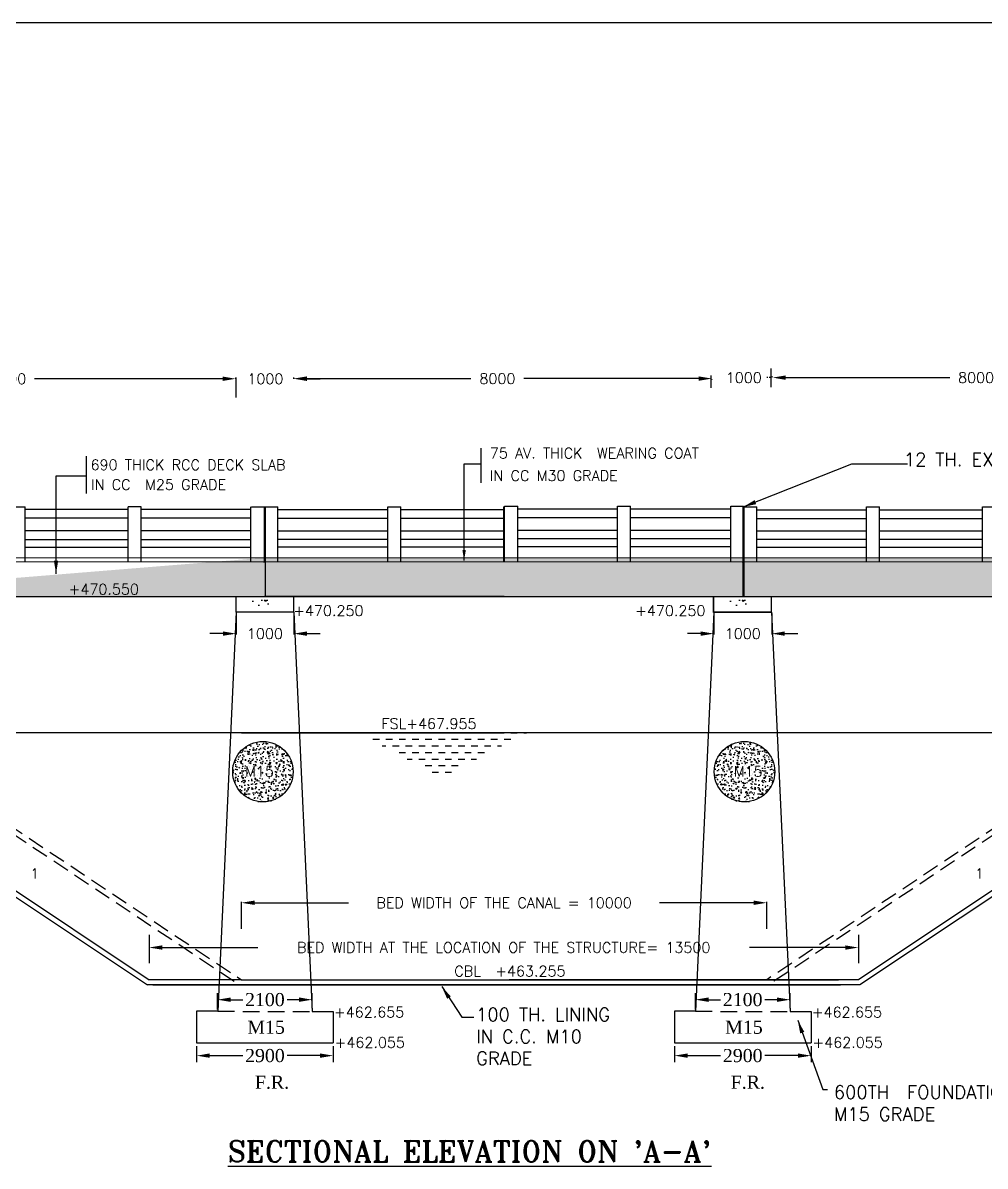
# Model space of a CAD drawing. Header units: millimetres. Extents: x 173 to 1182, y 876 to 1915.
# Drawn here: x 365.9 to 549.1, y 1253.7 to 1471.3 of the extents above; entities that cross this region are included whole.
import ezdxf
from ezdxf.enums import TextEntityAlignment as Align

# ---------------------------------------------------------------- set-up
doc = ezdxf.new("R2010")
doc.units = ezdxf.units.MM
doc.linetypes.add('HIDDEN', pattern=[9.525, 6.35, -3.175])
doc.styles.add('ROMANS', font='romans')
doc.styles.add('ROMANT', font='romant')
doc.styles.get("Standard").update_dxf_attribs({"font": 'times.ttf'})
doc.styles.add('TIMES NEW ROMAN', font='times.ttf')
doc.dimstyles.new('ISO-25', dxfattribs={"dimtxt": 2.5, "dimasz": 2.5, "dimexe": 1.25, "dimexo": 0.625, "dimtad": 0, "dimtih": 1, "dimtoh": 1, "dimlfac": 100, "dimtxsty": 'TIMES NEW ROMAN', "dimcen": 2.5, "dimadec": 0, "dimazin": 0, "dimtfac": 1, "dimtmove": 0, "dimatfit": 3, "dimfxl": 1, "dimarcsym": 0})
doc.dimstyles.get("Standard").update_dxf_attribs({"dimtxt": 2, "dimasz": 2.5, "dimexe": 0.18, "dimexo": 0.18, "dimgap": 1.5, "dimtad": 0, "dimtih": 1, "dimtoh": 1, "dimdec": 0, "dimlfac": 100, "dimzin": 0, "dimdsep": 46, "dimtxsty": 'ROMANS', "dimcen": 0.09, "dimadec": 0, "dimazin": 0, "dimtfac": 1, "dimtdec": 0, "dimtofl": 0, "dimtmove": 1, "dimatfit": 1, "dimfxl": 1, "dimtolj": 1, "dimtzin": 0, "dimarcsym": 0})
doc.dimstyles.new('STANDARD$0', dxfattribs={"dimscale": 88.888889, "dimtxt": 0.02, "dimasz": 0.02, "dimexe": 0.1, "dimexo": 0.1, "dimgap": 0.09, "dimtad": 2, "dimtih": 1, "dimtoh": 1, "dimdec": 0, "dimzin": 1, "dimdsep": 46, "dimtxsty": 'Standard', "dimcen": 0.09, "dimadec": 0, "dimazin": 0, "dimtfac": 1, "dimtdec": 4, "dimtofl": 0, "dimtmove": 0, "dimatfit": 3, "dimfxl": 1, "dimtolj": 1, "dimtzin": 1, "dimarcsym": 0})

# ---------------------------------------------------------------- blocks, each defined once
blk = doc.blocks.new('*D70')
at = {"color": 0, "lineweight": -2, "transparency": 16777216}
for p, q in [((406.48, 1358.95), (406.48, 1354.88)), ((417.48, 1358.92), (417.48, 1354.88)), ((403.98, 1355.06), (401.48, 1355.06)), ((419.98, 1355.06), (422.48, 1355.06))]:
    blk.add_line(p, q, dxfattribs=at)
at = {"color": 0, "transparency": 16777216}
for points in [[(403.98, 1355.48), (403.98, 1354.65), (406.48, 1355.06)], [(419.98, 1355.48), (419.98, 1354.65), (417.48, 1355.06)]]:
    blk.add_solid(points, dxfattribs=at)
at = {"layer": 'Defpoints', "color": 0, "transparency": 16777216}
for p in [(406.48, 1359.13), (417.48, 1359.1), (417.48, 1355.06)]:
    blk.add_point(p, dxfattribs=at)
at = {"color": 0, "transparency": 16777216, "insert": (411.98, 1355.06), "char_height": 2, "attachment_point": 5, "style": 'ROMANS'}
blk.add_mtext('\\A1;1000', dxfattribs=at)
blk = doc.blocks.new('*D71')
at = {"color": 0, "lineweight": -2, "transparency": 16777216}
for p, q in [((403.92, 1403.56), (401.42, 1403.56)), ((406.42, 1403.53), (406.42, 1403.74)), ((417.48, 1403.53), (417.48, 1403.74)), ((419.98, 1403.56), (422.48, 1403.56))]:
    blk.add_line(p, q, dxfattribs=at)
at = {"color": 0, "transparency": 16777216}
for points in [[(403.92, 1403.98), (403.92, 1403.14), (406.42, 1403.56)], [(419.98, 1403.98), (419.98, 1403.14), (417.48, 1403.56)]]:
    blk.add_solid(points, dxfattribs=at)
at = {"layer": 'Defpoints', "color": 0, "transparency": 16777216}
for p in [(406.42, 1403.35), (417.48, 1403.56), (417.48, 1403.35)]:
    blk.add_point(p, dxfattribs=at)
at = {"color": 0, "transparency": 16777216, "insert": (412.06, 1403.56), "char_height": 2, "attachment_point": 5, "style": 'ROMANS'}
blk.add_mtext('\\A1;1000', dxfattribs=at)
blk = doc.blocks.new('*D72')
at = {"color": 0, "lineweight": -2, "transparency": 16777216}
for p, q in [((392.43, 1295.33), (410.64, 1295.33)), ((522.43, 1295.33), (504.21, 1295.33))]:
    blk.add_line(p, q, dxfattribs=at)
at = {"color": 0, "transparency": 16777216}
for points in [[(392.43, 1295.75), (392.43, 1294.92), (389.93, 1295.33)], [(522.43, 1295.75), (522.43, 1294.92), (524.93, 1295.33)]]:
    blk.add_solid(points, dxfattribs=at)
at = {"layer": 'Defpoints', "color": 0, "transparency": 16777216}
for p in [(389.93, 1295.33), (524.93, 1295.33), (524.93, 1295.33)]:
    blk.add_point(p, dxfattribs=at)
at = {"color": 0, "transparency": 16777216, "insert": (457.43, 1295.33), "char_height": 2, "attachment_point": 5, "style": 'ROMANS'}
blk.add_mtext('\\A1;BED WIDTH AT THE LOCATION OF THE STRUCTURE= 13500', dxfattribs=at)
blk = doc.blocks.new('*D79')
at = {"color": 0, "lineweight": -2, "transparency": 16777216}
for p, q in [((326.71, 1403.71), (326.71, 1403.74)), ((329.21, 1403.56), (358.1, 1403.56)), ((403.92, 1403.56), (368.15, 1403.56)), ((406.42, 1403.71), (406.42, 1403.74))]:
    blk.add_line(p, q, dxfattribs=at)
at = {"color": 0, "transparency": 16777216}
for points in [[(329.21, 1403.98), (329.21, 1403.15), (326.71, 1403.56)], [(403.92, 1403.98), (403.92, 1403.15), (406.42, 1403.56)]]:
    blk.add_solid(points, dxfattribs=at)
at = {"layer": 'Defpoints', "color": 0, "transparency": 16777216}
for p in [(326.71, 1403.56), (326.71, 1403.53), (406.42, 1403.53)]:
    blk.add_point(p, dxfattribs=at)
at = {"color": 0, "transparency": 16777216, "insert": (363.12, 1403.56), "char_height": 2, "attachment_point": 5, "style": 'ROMANS'}
blk.add_mtext('\\A1;8000', dxfattribs=at)
blk = doc.blocks.new('*D93')
at = {"color": 0, "lineweight": -2, "transparency": 16777216}
for p, q in [((508.59, 1403.89), (508.59, 1403.96)), ((511.09, 1403.78), (542.31, 1403.78)), ((586.24, 1403.78), (552.36, 1403.78)), ((588.74, 1403.64), (588.74, 1403.6))]:
    blk.add_line(p, q, dxfattribs=at)
at = {"color": 0, "transparency": 16777216}
for points in [[(511.09, 1404.19), (511.09, 1403.36), (508.59, 1403.78)], [(586.24, 1404.19), (586.24, 1403.36), (588.74, 1403.78)]]:
    blk.add_solid(points, dxfattribs=at)
at = {"layer": 'Defpoints', "color": 0, "transparency": 16777216}
for p in [(508.59, 1403.78), (508.59, 1403.71), (588.74, 1403.82)]:
    blk.add_point(p, dxfattribs=at)
at = {"color": 0, "transparency": 16777216, "insert": (547.34, 1403.78), "char_height": 2, "attachment_point": 5, "style": 'ROMANS'}
blk.add_mtext('\\A1;8000', dxfattribs=at)
blk = doc.blocks.new('*D94')
at = {"color": 0, "lineweight": -2, "transparency": 16777216}
for p, q in [((417.47, 1403.71), (417.47, 1403.77)), ((419.97, 1403.59), (451.2, 1403.59)), ((494.55, 1403.59), (461.24, 1403.59)), ((497.05, 1403.46), (497.05, 1403.41))]:
    blk.add_line(p, q, dxfattribs=at)
at = {"color": 0, "transparency": 16777216}
for points in [[(419.97, 1404.01), (419.97, 1403.18), (417.47, 1403.59)], [(494.55, 1404.01), (494.55, 1403.18), (497.05, 1403.59)]]:
    blk.add_solid(points, dxfattribs=at)
at = {"layer": 'Defpoints', "color": 0, "transparency": 16777216}
for p in [(417.47, 1403.59), (417.47, 1403.53), (497.05, 1403.64)]:
    blk.add_point(p, dxfattribs=at)
at = {"color": 0, "transparency": 16777216, "insert": (456.22, 1403.59), "char_height": 2, "attachment_point": 5, "style": 'ROMANS'}
blk.add_mtext('\\A1;8000', dxfattribs=at)
blk = doc.blocks.new('*D97')
at = {"color": 0, "lineweight": -2, "transparency": 16777216}
for p, q in [((407.5, 1298.91), (407.5, 1304.03)), ((410, 1303.85), (427.91, 1303.85)), ((505, 1303.85), (487.1, 1303.85)), ((507.5, 1298.91), (507.5, 1304.03))]:
    blk.add_line(p, q, dxfattribs=at)
at = {"color": 0, "transparency": 16777216}
for points in [[(410, 1304.27), (410, 1303.44), (407.5, 1303.85)], [(505, 1304.27), (505, 1303.44), (507.5, 1303.85)]]:
    blk.add_solid(points, dxfattribs=at)
at = {"layer": 'Defpoints', "color": 0, "transparency": 16777216}
for p in [(507.5, 1303.85), (407.5, 1298.73), (507.5, 1298.73)]:
    blk.add_point(p, dxfattribs=at)
at = {"color": 0, "transparency": 16777216, "insert": (457.5, 1303.85), "char_height": 2, "attachment_point": 5, "style": 'ROMANS'}
blk.add_mtext('\\A1;BED WIDTH OF THE CANAL = 10000', dxfattribs=at)
blk = doc.blocks.new('*D103')
at = {"color": 0, "lineweight": -2, "transparency": 16777216}
for p, q in [((402.97, 1283.54), (402.97, 1286.66)), ((420.98, 1283.8), (420.98, 1286.66)), ((405.47, 1285.41), (407.76, 1285.41)), ((418.48, 1285.41), (416.19, 1285.41))]:
    blk.add_line(p, q, dxfattribs=at)
at = {"color": 0, "transparency": 16777216}
for points in [[(405.47, 1285.83), (405.47, 1284.99), (402.97, 1285.41)], [(418.48, 1285.83), (418.48, 1284.99), (420.98, 1285.41)]]:
    blk.add_solid(points, dxfattribs=at)
at = {"layer": 'Defpoints', "color": 0, "transparency": 16777216}
for p in [(420.98, 1285.41), (402.97, 1282.92), (420.98, 1283.17)]:
    blk.add_point(p, dxfattribs=at)
at = {"color": 0, "transparency": 16777216, "insert": (411.97, 1285.41), "char_height": 2.5, "attachment_point": 5, "style": 'TIMES NEW ROMAN'}
blk.add_mtext('2100', dxfattribs=at)
blk = doc.blocks.new('*D104')
at = {"color": 0, "lineweight": -2, "transparency": 16777216}
for p, q in [((398.98, 1276.58), (398.98, 1273.51)), ((424.98, 1276.58), (424.98, 1273.51)), ((401.48, 1274.76), (407.77, 1274.76)), ((422.48, 1274.76), (416.19, 1274.76))]:
    blk.add_line(p, q, dxfattribs=at)
at = {"color": 0, "transparency": 16777216}
for points in [[(401.48, 1275.18), (401.48, 1274.35), (398.98, 1274.76)], [(422.48, 1275.18), (422.48, 1274.35), (424.98, 1274.76)]]:
    blk.add_solid(points, dxfattribs=at)
at = {"layer": 'Defpoints', "color": 0, "transparency": 16777216}
for p in [(398.98, 1277.2), (424.98, 1277.2), (424.98, 1274.76)]:
    blk.add_point(p, dxfattribs=at)
at = {"color": 0, "transparency": 16777216, "insert": (411.98, 1274.76), "char_height": 2.5, "attachment_point": 5, "style": 'TIMES NEW ROMAN'}
blk.add_mtext('2900', dxfattribs=at)
blk = doc.blocks.new('*D107')
at = {"color": 0, "lineweight": -2, "transparency": 16777216}
for p, q in [((497.43, 1358.95), (497.43, 1354.88)), ((508.43, 1358.92), (508.43, 1354.88)), ((494.93, 1355.06), (492.43, 1355.06)), ((510.93, 1355.06), (513.43, 1355.06))]:
    blk.add_line(p, q, dxfattribs=at)
at = {"color": 0, "transparency": 16777216}
for points in [[(494.93, 1355.48), (494.93, 1354.65), (497.43, 1355.06)], [(510.93, 1355.48), (510.93, 1354.65), (508.43, 1355.06)]]:
    blk.add_solid(points, dxfattribs=at)
at = {"layer": 'Defpoints', "color": 0, "transparency": 16777216}
for p in [(497.43, 1359.13), (508.43, 1359.1), (508.43, 1355.06)]:
    blk.add_point(p, dxfattribs=at)
at = {"color": 0, "transparency": 16777216, "insert": (502.93, 1355.06), "char_height": 2, "attachment_point": 5, "style": 'ROMANS'}
blk.add_mtext('\\A1;1000', dxfattribs=at)
blk = doc.blocks.new('*D105')
at = {"color": 0, "lineweight": -2, "transparency": 16777216}
for p, q in [((493.91, 1283.54), (493.91, 1286.66)), ((511.92, 1283.8), (511.92, 1286.66)), ((496.41, 1285.41), (498.7, 1285.41)), ((509.42, 1285.41), (507.13, 1285.41))]:
    blk.add_line(p, q, dxfattribs=at)
at = {"color": 0, "transparency": 16777216}
for points in [[(496.41, 1285.83), (496.41, 1284.99), (493.91, 1285.41)], [(509.42, 1285.83), (509.42, 1284.99), (511.92, 1285.41)]]:
    blk.add_solid(points, dxfattribs=at)
at = {"layer": 'Defpoints', "color": 0, "transparency": 16777216}
for p in [(511.92, 1285.41), (493.91, 1282.92), (511.92, 1283.17)]:
    blk.add_point(p, dxfattribs=at)
at = {"color": 0, "transparency": 16777216, "insert": (502.91, 1285.41), "char_height": 2.5, "attachment_point": 5, "style": 'TIMES NEW ROMAN'}
blk.add_mtext('2100', dxfattribs=at)
blk = doc.blocks.new('*D106')
at = {"color": 0, "lineweight": -2, "transparency": 16777216}
for p, q in [((489.93, 1276.58), (489.93, 1273.51)), ((515.92, 1276.58), (515.92, 1273.51)), ((492.43, 1274.76), (498.71, 1274.76)), ((513.42, 1274.76), (507.13, 1274.76))]:
    blk.add_line(p, q, dxfattribs=at)
at = {"color": 0, "transparency": 16777216}
for points in [[(492.43, 1275.18), (492.43, 1274.35), (489.93, 1274.76)], [(513.42, 1275.18), (513.42, 1274.35), (515.92, 1274.76)]]:
    blk.add_solid(points, dxfattribs=at)
at = {"layer": 'Defpoints', "color": 0, "transparency": 16777216}
for p in [(489.93, 1277.2), (515.92, 1277.2), (515.92, 1274.76)]:
    blk.add_point(p, dxfattribs=at)
at = {"color": 0, "transparency": 16777216, "insert": (502.92, 1274.76), "char_height": 2.5, "attachment_point": 5, "style": 'TIMES NEW ROMAN'}
blk.add_mtext('2900', dxfattribs=at)

msp = doc.modelspace()

# ---------------------------------------------------------------- hatches: boundary and pattern name
h = msp.add_hatch()
h.set_pattern_fill('AR-CONC', color=256, scale=0.75, style=0)
h.set_pattern_definition([(50, (141.2165, 607.797), (5.379451, -0.47064), [0.5625, -6.1875]), (355, (141.2165, 607.797), (-1.040635, 5.64144), [0.45, -4.95]), (100.4514, (141.665, 607.758), (4.33882, 5.170797), [0.47805, -5.258566]), (46.1842, (141.2165, 609.297), (8.00431, -1.241393), [0.84375, -9.28125]), (96.6356, (141.8835, 609.194), (7.00997, 7.305884), [0.71708, -7.88785]), (351.1842, (141.2165, 609.297), (7.009965, 7.30589), [0.675, -7.425]), (21, (141.9665, 608.922), (4.476803, -3.019642), [0.5625, -6.1875]), (326, (141.9665, 608.922), (1.824865, 5.438625), [0.45, -4.95]), (71.4514, (142.3396, 608.6705), (6.30167, 2.41898), [0.47805, -5.258566]), (37.5, (141.2165, 607.797), (0.091199, 2.496704), [0, -4.89, 0, -5.025, 0, -4.96875]), (7.5, (141.2165, 607.797), (1.9730215, 2.958088), [0, -2.865, 0, -4.7775, 0, -1.89375]), (327.5, (139.544, 607.797), (4.0036683, -0.1691615), [0, -1.875, 0, -5.85, 0, -7.7625]), (317.5, (138.794, 607.797), (4.373896, 0.750787), [0, -2.4375, 0, -3.885, 0, -5.5125])])
edge = h.paths.add_edge_path()
edge.add_line((457.42528, 1362.12811), (588.50094, 1362.12811))
edge.add_line((588.74319, 1362.12811), (594.04319, 1362.12811))
edge.add_line((594.04319, 1369.62896), (594.04319, 1362.12811))
edge.add_line((594.04319, 1369.46228), (503.08533, 1369.46228))
edge.add_line((503.08558, 1369.48913), (457.42528, 1369.48913))
edge.add_line((326.85071, 1362.12811), (457.50295, 1362.12811))
edge.add_line((457.50295, 1369.50169), (411.96687, 1369.50169))
edge.add_line((321.28433, 1369.50172), (411.81317, 1369.50172))
edge.add_line((320.99943, 1362.12811), (326.58433, 1362.12811))
edge.add_line((326.85071, 1362.12811), (326.58433, 1362.12811))
edge.add_line((321.28433, 1369.7347), (321.28433, 1362.12811))
h = msp.add_hatch()
h.set_pattern_fill('AR-CONC', color=256, scale=0.5, style=0)
h.set_pattern_definition([(130, (610.146, 946.8183), (-3.5863, -0.31376), [0.375, -4.125]), (185, (610.146, 946.8183), (0.693757, 3.76096), [0.3, -3.3]), (79.5486, (609.8472, 946.792), (-2.892547, 3.447198), [0.3187, -3.50571]), (133.8158, (610.146, 947.8183), (-5.336205, -0.827595), [0.5625, -6.1875]), (83.3644, (609.7014, 947.7493), (-4.673314, 4.87059), [0.47805, -5.258565]), (188.8158, (610.146, 947.8183), (-4.67331, 4.87059), [0.45, -4.95]), (159, (609.646, 947.5683), (-2.984535, -2.013094), [0.375, -4.125]), (214, (609.646, 947.5683), (-1.216577, 3.62575), [0.3, -3.3]), (108.5486, (609.3973, 947.4005), (-4.201113, 1.612652), [0.3187, -3.50571]), (142.5, (610.146, 946.8183), (-0.0607993, 1.6644693), [0, -3.26, 0, -3.35, 0, -3.3125]), (172.5, (610.146, 946.8183), (-1.315348, 1.9720586), [0, -1.91, 0, -3.185, 0, -1.2625]), (212.5, (611.261, 946.8183), (-2.669112, -0.1127744), [0, -1.25, 0, -3.9, 0, -5.175]), (222.5, (611.761, 946.8183), (-2.915931, 0.500525), [0, -1.625, 0, -2.59, 0, -3.675])])
edge = h.paths.add_edge_path()
edge.add_ellipse((411.341, 1361.04652), major_axis=(2.4728, 0), ratio=0.340411938, start_angle=0, end_angle=360, ccw=False)
h = msp.add_hatch()
h.set_pattern_fill('AR-CONC', color=256, scale=0.5, style=0)
h.set_pattern_definition([(130, (701.0868, 946.8183), (-3.5863, -0.31376), [0.375, -4.125]), (185, (701.0868, 946.8183), (0.693757, 3.76096), [0.3, -3.3]), (79.5486, (700.788, 946.792), (-2.892547, 3.447198), [0.3187, -3.50571]), (133.8158, (701.0868, 947.8183), (-5.336205, -0.827595), [0.5625, -6.1875]), (83.3644, (700.642, 947.7493), (-4.673314, 4.87059), [0.47805, -5.258565]), (188.8158, (701.087, 947.8183), (-4.67331, 4.87059), [0.45, -4.95]), (159, (700.5868, 947.5683), (-2.984535, -2.013094), [0.375, -4.125]), (214, (700.5868, 947.5683), (-1.216577, 3.62575), [0.3, -3.3]), (108.5486, (700.338, 947.4005), (-4.201113, 1.612652), [0.3187, -3.50571]), (142.5, (701.0868, 946.8183), (-0.0607993, 1.6644693), [0, -3.26, 0, -3.35, 0, -3.3125]), (172.5, (701.0868, 946.8183), (-1.315348, 1.9720586), [0, -1.91, 0, -3.185, 0, -1.2625]), (212.5, (702.2018, 946.8183), (-2.669112, -0.1127744), [0, -1.25, 0, -3.9, 0, -5.175]), (222.5, (702.7018, 946.8183), (-2.915931, 0.500525), [0, -1.625, 0, -2.59, 0, -3.675])])
edge = h.paths.add_edge_path()
edge.add_ellipse((502.28173, 1361.04652), major_axis=(2.4728, 0), ratio=0.340411938, start_angle=0, end_angle=360, ccw=False)
h = msp.add_hatch()
h.set_pattern_fill('DASH', color=256, scale=10, style=0)
h.set_pattern_definition([(360, (-862.497, 1079.9549), (1.25, 1.25), [1.25, -1.25])])
h.paths.add_polyline_path([(462.38566, 1336.5232), (428.91749, 1336.5232), (445.65158, 1327.7512)])
h = msp.add_hatch()
h.set_pattern_fill('AR-CONC', color=256, scale=0.01, style=0)
h.set_pattern_definition([(50, (-304.7161, -580.6387), (1.8218467, -0.1593909), [0.1905, -2.0955]), (355, (-304.716, -580.6387), (-0.3524283, 1.9105664), [0.1524, -1.6764]), (100.451, (-304.5643, -580.652), (1.469425, 1.7511669), [0.1619, -1.7809]), (46.1842, (-304.716, -580.1307), (2.7107904, -0.4204233), [0.28575, -3.14325]), (96.6356, (-304.4902, -580.1657), (2.3740423, 2.4742556), [0.24285, -2.67135]), (351.184, (-304.716, -580.1307), (2.374046, 2.474251), [0.2286, -2.5146]), (21, (-304.4621, -580.2577), (1.5161488, -1.0226552), [0.1905, -2.0955]), (326, (-304.462, -580.2577), (0.6180203, 1.8418797), [0.1524, -1.6764]), (71.4514, (-304.3357, -580.343), (2.1341649, 0.8192286), [0.1619, -1.7809]), (37.5, (-304.7161, -580.6387), (0.03088603, 0.84555039), [0, -1.65608, 0, -1.7018, 0, -1.68275]), (7.5, (-304.7161, -580.6387), (0.66819663, 1.00180575), [0, -0.97028, 0, -1.61798, 0, -0.64135]), (327.5, (-305.2825, -580.6387), (1.35590595, -0.05728744), [0, -0.635, 0, -1.9812, 0, -2.6289]), (317.5, (-305.5365, -580.6387), (1.4812918, 0.2542649), [0, -0.8255, 0, -1.31572, 0, -1.8669])])
h.paths.add_polyline_path([(417.34755, 1328.79408, 1), (405.84373, 1328.79408, 1)])
h.paths.add_polyline_path([(408.09882, 1327.37342), (414.52739, 1327.37342), (414.52739, 1330.37342), (408.09882, 1330.37342)], flags=24)
h = msp.add_hatch()
h.set_pattern_fill('AR-CONC', color=256, scale=0.01, style=0)
h.set_pattern_definition([(130, (1219.5666, -580.6387), (-1.8218467, -0.1593909), [0.1905, -2.0955]), (185, (1219.5666, -580.6387), (0.3524283, 1.9105664), [0.1524, -1.6764]), (79.549, (1219.4148, -580.652), (-1.469425, 1.7511669), [0.1619, -1.7809]), (133.8158, (1219.5666, -580.1307), (-2.7107904, -0.4204233), [0.28575, -3.14325]), (83.3644, (1219.3407, -580.1657), (-2.3740423, 2.4742556), [0.24285, -2.67135]), (188.816, (1219.5666, -580.1307), (-2.374046, 2.474251), [0.2286, -2.5146]), (159, (1219.3126, -580.2577), (-1.5161488, -1.0226552), [0.1905, -2.0955]), (214, (1219.3126, -580.2577), (-0.6180203, 1.8418797), [0.1524, -1.6764]), (108.5486, (1219.1863, -580.343), (-2.1341649, 0.8192286), [0.1619, -1.7809]), (142.5, (1219.56664, -580.6387), (-0.03088603, 0.84555039), [0, -1.65608, 0, -1.7018, 0, -1.68275]), (172.5, (1219.5666, -580.6387), (-0.66819663, 1.00180575), [0, -0.97028, 0, -1.61798, 0, -0.64135]), (212.5, (1220.13306, -580.6387), (-1.35590595, -0.05728744), [0, -0.635, 0, -1.9812, 0, -2.6289]), (222.5, (1220.387, -580.6387), (-1.4812918, 0.2542649), [0, -0.8255, 0, -1.31572, 0, -1.8669])])
h.paths.add_polyline_path([(509.00683, 1328.79408, 1), (497.50301, 1328.79408, 1)])
h.paths.add_polyline_path([(501.08508, 1327.37342), (507.51365, 1327.37342), (507.51365, 1330.37342), (501.08508, 1330.37342)], flags=24)

# ---------------------------------------------------------------- linework, layer by layer
for p, q in [((1068.25993, 1471.28119), (173.25993, 1471.28119)), ((508.28406, 1405.49343), (508.28406, 1401.96506)), ((406.49886, 1400.02379), (406.49886, 1403.80505)), ((496.94025, 1401.84248), (496.94025, 1404.208)), ((507.63479, 1403.74068), (507.63479, 1403.95146)), ((508.08562, 1403.74068), (508.08562, 1403.95146)), ((453.07341, 1390.3399), (453.07341, 1383.76065)), ((377.9322, 1388.85964), (377.9322, 1381.73212)), ((457.60666, 1379.32028), (460.10666, 1379.32028)), ((457.60666, 1368.87028), (457.60666, 1379.32028)), ((460.10666, 1368.87028), (460.10666, 1379.32028)), ((479.05774, 1379.32027), (481.55774, 1379.32027)), ((479.05774, 1368.87027), (479.05774, 1379.32027)), ((481.55774, 1368.87027), (481.55774, 1379.32027)), ((500.68558, 1379.32027), (503.08558, 1379.32027)), ((500.68558, 1368.87027), (500.68558, 1379.32027)), ((363.8575, 1379.20172), (366.3575, 1379.20172)), ((366.3575, 1368.75172), (366.3575, 1379.20172)), ((385.921, 1378.69092), (366.3575, 1378.69092)), ((388.421, 1379.20172), (385.921, 1379.20172)), ((385.921, 1368.75172), (385.921, 1379.20172)), ((388.421, 1368.75172), (388.421, 1379.20172)), ((409.31317, 1378.69092), (388.421, 1378.69092)), ((409.31317, 1368.75172), (409.31317, 1379.20172)), ((409.39886, 1379.2022), (411.89886, 1379.2022)), ((411.88118, 1368.75217), (411.88118, 1379.20217)), ((411.96687, 1379.20169), (414.46687, 1379.20169)), ((412.08118, 1362.12843), (412.08118, 1379.19137)), ((412.08118, 1368.74137), (412.08118, 1379.19137)), ((414.46687, 1368.75169), (414.46687, 1379.20169)), ((414.46687, 1378.69089), (435.35904, 1378.69089)), ((435.35904, 1379.20169), (437.85904, 1379.20169)), ((435.35904, 1368.75169), (435.35904, 1379.20169)), ((437.85904, 1368.75169), (437.85904, 1379.20169)), ((437.85904, 1378.69089), (457.44579, 1378.69089)), ((457.44579, 1368.75169), (457.44579, 1379.20169)), ((460.10666, 1378.80948), (479.05774, 1378.80948)), ((460.10666, 1377.15948), (479.05774, 1377.15948)), ((481.55774, 1378.80948), (500.68558, 1378.80948)), ((481.55774, 1377.15948), (500.68558, 1377.15948)), ((502.99965, 1368.71276), (502.99965, 1379.16276)), ((502.99965, 1362.08867), (502.99965, 1379.15196)), ((503.08533, 1362.08867), (503.08533, 1379.16228)), ((503.08533, 1379.16228), (505.58533, 1379.16228)), ((503.08558, 1379.10047), (503.08558, 1362.01637)), ((503.19965, 1362.08902), (503.19965, 1379.15196)), ((503.19965, 1368.70196), (503.19965, 1379.15196)), ((505.58533, 1368.71228), (505.58533, 1379.16228)), ((505.58533, 1378.65148), (526.47751, 1378.65148)), ((526.47751, 1379.16228), (528.97751, 1379.16228)), ((526.47751, 1368.71228), (526.47751, 1379.16228)), ((528.97751, 1368.71228), (528.97751, 1379.16228)), ((528.97751, 1378.65148), (548.56426, 1378.65148)), ((548.56426, 1379.16228), (551.06426, 1379.16228)), ((548.56426, 1368.71228), (548.56426, 1379.16228)), ((385.921, 1377.04092), (366.3575, 1377.04092)), ((409.31317, 1377.04092), (388.421, 1377.04092)), ((414.46687, 1377.04089), (435.35904, 1377.04089)), ((437.85904, 1377.04089), (457.44579, 1377.04089)), ((505.58533, 1377.00148), (526.47751, 1377.00148)), ((528.97751, 1377.00148), (548.56426, 1377.00148)), ((385.921, 1374.64092), (366.3575, 1374.64092)), ((366.3575, 1372.99092), (385.921, 1372.99092)), ((409.31317, 1374.64092), (388.421, 1374.64092)), ((388.421, 1372.99092), (409.31317, 1372.99092)), ((414.46687, 1374.64089), (435.35904, 1374.64089)), ((435.35904, 1372.99089), (414.46687, 1372.99089)), ((437.85904, 1374.64089), (457.44579, 1374.64089)), ((457.44579, 1372.99089), (437.85904, 1372.99089)), ((460.10666, 1374.75948), (479.05774, 1374.75948)), ((479.05774, 1373.10948), (460.10666, 1373.10948)), ((481.55774, 1374.75948), (500.68558, 1374.75948)), ((500.68558, 1373.10948), (481.55774, 1373.10948)), ((505.58533, 1374.60148), (526.47751, 1374.60148)), ((526.47751, 1372.95148), (505.58533, 1372.95148)), ((528.97751, 1374.60148), (548.56426, 1374.60148)), ((548.56426, 1372.95148), (528.97751, 1372.95148)), ((366.3575, 1371.49092), (385.921, 1371.49092)), ((388.421, 1371.49092), (409.31317, 1371.49092)), ((435.35904, 1371.49089), (414.46687, 1371.49089)), ((457.44579, 1371.49089), (437.85904, 1371.49089)), ((479.05774, 1371.60948), (460.10666, 1371.60948)), ((500.68558, 1371.60948), (481.55774, 1371.60948)), ((526.47751, 1371.45148), (505.58533, 1371.45148)), ((548.56426, 1371.45148), (528.97751, 1371.45148)), ((411.68118, 1368.74137), (411.88118, 1368.74137)), ((411.76687, 1368.75169), (411.88118, 1368.74137)), ((411.99549, 1368.75169), (411.88118, 1368.74137)), ((412.08118, 1368.74137), (411.88118, 1368.74137)), ((502.79965, 1368.70196), (502.99965, 1368.70196)), ((502.88533, 1368.71228), (502.99965, 1368.70196)), ((503.11396, 1368.71228), (502.99965, 1368.70196)), ((503.19965, 1368.70196), (502.99965, 1368.70196)), ((326.85071, 1362.12811), (457.50295, 1362.12811)), ((406.48455, 1359.13347), (406.48455, 1362.12811)), ((457.50295, 1362.13504), (411.88118, 1362.1284)), ((417.48455, 1359.10335), (417.48455, 1362.08453)), ((457.42528, 1362.12811), (588.50094, 1362.12811)), ((497.36601, 1359.10335), (497.36601, 1362.08453)), ((497.42528, 1359.13347), (497.42528, 1362.12811)), ((508.36601, 1359.13347), (508.36601, 1362.12811)), ((508.42528, 1359.10335), (508.42528, 1362.08453)), ((406.48455, 1359.13347), (402.98455, 1283.20011)), ((417.48455, 1359.13347), (406.48455, 1359.13347)), ((417.48455, 1359.13347), (420.97674, 1283.17052)), ((497.42528, 1359.13347), (493.92528, 1283.20011)), ((497.36601, 1359.13347), (508.36601, 1359.13347)), ((508.42528, 1359.13347), (497.42528, 1359.13347)), ((508.42528, 1359.13347), (511.91747, 1283.17052)), ((305.92528, 1345.20488), (389.92528, 1289.20488)), ((608.92528, 1345.20488), (524.92528, 1289.20488)), ((314.58902, 1338.22721), (389.62251, 1288.20488)), ((600.26154, 1338.22721), (525.22806, 1288.20488)), ((594.45295, 1336.20488), (319.48311, 1336.20488)), ((407.50295, 1336.20488), (457.50295, 1336.20488)), ((389.92528, 1297.78125), (389.92528, 1292.35684)), ((524.92528, 1297.78125), (524.92528, 1292.35684)), ((525.22806, 1288.20488), (389.62251, 1288.20488)), ((407.50295, 1289.20488), (389.92528, 1289.20488)), ((390.63936, 1288.20488), (521.53887, 1288.20488)), ((407.50295, 1289.20488), (457.50295, 1289.20488)), ((457.42528, 1289.20488), (521.17528, 1289.20488)), ((524.97528, 1289.20488), (458.47528, 1289.20488)), ((402.98455, 1283.20011), (398.98455, 1283.20011)), ((398.98455, 1283.20011), (398.98455, 1277.20011)), ((420.97674, 1283.17052), (424.97674, 1283.17052)), ((424.97674, 1283.17052), (424.97674, 1277.20011)), ((493.92528, 1283.20011), (489.92528, 1283.20011)), ((489.92528, 1283.20011), (489.92528, 1277.20011)), ((511.91747, 1283.17052), (515.91747, 1283.17052)), ((515.91747, 1283.17052), (515.91747, 1277.20011)), ((398.98455, 1277.20011), (424.97674, 1277.20011)), ((489.92528, 1277.20011), (515.91747, 1277.20011))]:
    msp.add_line(p, q)
at = {"linetype": 'HIDDEN', "ltscale": 0.5}
for p, q in [((323.50295, 1345.20488), (407.50295, 1289.20488)), ((591.50295, 1345.20488), (507.50295, 1289.20488)), ((332.16669, 1338.22721), (406.94825, 1288.37283)), ((582.83921, 1338.22721), (508.05765, 1288.37283)), ((402.98455, 1283.20011), (420.97674, 1283.17052)), ((493.92528, 1283.20011), (511.91747, 1283.17052))]:
    msp.add_line(p, q, dxfattribs=at)
at = {"const_width": 0.2, "flags": 128}
for points in [[(321.28433, 1369.50172), (411.81317, 1369.50172)], [(321.28433, 1368.75172), (411.81317, 1368.75172)], [(457.50295, 1369.50169), (411.96687, 1369.50169)], [(457.50295, 1368.75169), (411.96687, 1368.75169)], [(503.08558, 1369.48913), (457.42528, 1369.48913)], [(503.08558, 1368.73913), (457.42528, 1368.73913)], [(594.04319, 1369.46228), (503.08533, 1369.46228)], [(594.04319, 1368.71228), (503.08533, 1368.71228)]]:
    msp.add_lwpolyline(points, dxfattribs=at)
for centre in [(411.59564, 1328.79408), (503.25492, 1328.79408)]:
    msp.add_circle(centre, 5.75191)

# ---------------------------------------------------------------- texts
at = {"style": 'ROMANS'}
for s, height, p in [('75 AV. THICK  WEARING COAT', 2, (454.78609, 1388.39102)), ('690 THICK RCC DECK SLAB ', 2, (378.79187, 1386.17676)), ('IN CC M30 GRADE', 2, (454.78609, 1384.1236)), ('IN CC  M25 GRADE', 2, (378.88007, 1382.42371)), ('+470.550', 2, (374.61846, 1362.50894)), ('+470.250', 2, (417.37153, 1358.42231)), ('+470.250', 2, (482.44949, 1358.42231)), ('FSL+467.955', 2, (434.16815, 1336.92463)), ('M15 ', 2, (408.21787, 1327.87342)), ('M15 ', 2, (501.20412, 1327.87342)), ('1', 1.875, (367.37706, 1308.489)), ('1', 1.875, (547.18241, 1308.489)), ('CBL  +463.255', 2, (448.02043, 1289.85098)), ('+462.655', 2, (425.13069, 1282.04626)), ('+462.655', 2, (516.07142, 1282.04626)), ('+462.055', 2, (425.25635, 1276.27326)), ('+462.055', 2, (516.19708, 1276.27326))]:
    msp.add_text(s, height=height, dxfattribs=at).set_placement(p)
for p in [(410.07503, 1268.46026), (500.63409, 1268.46026)]:
    msp.add_text('F.R.', height=2.5).set_placement(p)
at = {"style": 'ROMANT'}
msp.add_text("%%uSECTIONAL ELEVATION ON 'A-A'", height=4, dxfattribs=at).set_placement((450.93476, 1254.53818), align=Align.CENTER)
at = {"insert": (503.11718, 1403.77146), "char_height": 2, "attachment_point": 5, "style": 'ROMANS'}
msp.add_mtext('\\A1;1000', dxfattribs=at)
at = {"char_height": 2.5, "attachment_point": 1, "style": 'ROMANS'}
for s, insert, width in [('\\A1;12 TH. EXPANSION JOINT', (533.59075, 1389.44044), 80), ('100 TH. LINING \\PIN C.C. M10 \\PGRADE  ', (452.175, 1283.8323), 200), ('600TH  FOUNDATION IN C.C. \\PM15 GRADE ', (520.25748, 1269.05556), 100)]:
    msp.add_mtext(s, dxfattribs=dict(at, insert=insert, width=width))
at = {"char_height": 2.5, "width": 200, "attachment_point": 1}
for insert in [(407.70107, 1281.42426), (498.64181, 1281.42426)]:
    msp.add_mtext(' M15', dxfattribs=dict(at, insert=insert))

# ---------------------------------------------------------------- dimensions: what is measured, and where the dimension line sits
for base, p1, p2, text, picture, middle in [((326.70716, 1403.56432), (406.4178, 1403.52849), (326.70716, 1403.52849), '8000', '*D79', (363.12236, 1403.56432)), ((417.48455, 1403.55926), (406.4178, 1403.34849), (417.48455, 1403.34849), '1000', '*D71', (412.05746, 1403.55926)), ((417.46687, 1403.59497), (497.05376, 1403.63533), (417.46687, 1403.52846), '8000', '*D94', (456.21884, 1403.59497)), ((508.58533, 1403.77536), (588.74319, 1403.81573), (508.58533, 1403.70885), '8000', '*D93', (547.33731, 1403.77536))]:
    dim = msp.add_linear_dim(base=base, p1=p1, p2=p2, text=text, dimstyle='Standard')
    dim.commit()
    dim.dimension.update_dxf_attribs({"geometry": picture, "text_midpoint": middle, "dimtype": 160})
for base, p1, p2, text, override, picture, middle in [((417.48455, 1355.06455), (406.48455, 1359.13347), (417.48455, 1359.10335), '1000', {"dimscale": 1, "dimtxt": 2, "dimasz": 2.5, "dimexe": 0.18, "dimexo": 0.18, "dimgap": 1.5, "dimtad": 0, "dimlfac": 100, "dimzin": 0, "dimtxsty": 'ROMANS', "dimtdec": 0, "dimtmove": 1, "dimatfit": 1, "dimtzin": 0}, '*D70', (411.98455, 1355.06455)), ((508.42528, 1355.06455), (497.42528, 1359.13347), (508.42528, 1359.10335), '1000', {"dimscale": 1, "dimtxt": 2, "dimasz": 2.5, "dimexe": 0.18, "dimexo": 0.18, "dimgap": 1.5, "dimtad": 0, "dimlfac": 100, "dimzin": 0, "dimtxsty": 'ROMANS', "dimtdec": 0, "dimtmove": 1, "dimatfit": 1, "dimtzin": 0}, '*D107', (502.92528, 1355.06455)), ((507.50295, 1303.8527), (407.50295, 1298.72544), (507.50295, 1298.72544), 'BED WIDTH OF THE CANAL = 10000', {"dimscale": 1, "dimtxt": 2, "dimasz": 2.5, "dimexe": 0.18, "dimexo": 0.18, "dimgap": 1.5, "dimtad": 0, "dimlfac": 100, "dimzin": 0, "dimtxsty": 'ROMANS', "dimtdec": 0, "dimtmove": 2, "dimatfit": 1, "dimtzin": 0}, '*D97', (457.50295, 1303.8527)), ((524.92528, 1295.3318), (389.92528, 1295.3318), (524.92528, 1295.3318), 'BED WIDTH AT THE LOCATION OF THE STRUCTURE= 13500', {"dimscale": 1, "dimtxt": 2, "dimasz": 2.5, "dimexe": 0.18, "dimexo": 0.18, "dimgap": 1.5, "dimtad": 0, "dimlfac": 100, "dimzin": 0, "dimtxsty": 'ROMANS', "dimtdec": 0, "dimtmove": 2, "dimatfit": 1, "dimtzin": 0}, '*D72', (457.42528, 1295.3318))]:
    dim = msp.add_linear_dim(base=base, p1=p1, p2=p2, text=text, dimstyle='STANDARD$0', override=override)
    dim.commit()
    dim.dimension.update_dxf_attribs({"geometry": picture, "text_midpoint": middle})
for base, p1, p2, text, picture, middle in [((420.97674, 1285.41166), (402.97141, 1282.9151), (420.97674, 1283.17052), '2100', '*D103', (411.97408, 1285.41166)), ((511.91747, 1285.41166), (493.91214, 1282.9151), (511.91747, 1283.17052), '2100', '*D105', (502.91481, 1285.41166)), ((424.97674, 1274.76446), (398.98455, 1277.20011), (424.97674, 1277.20011), '2900', '*D104', (411.98064, 1274.76446)), ((515.91747, 1274.76446), (489.92528, 1277.20011), (515.91747, 1277.20011), '2900', '*D106', (502.92138, 1274.76446))]:
    dim = msp.add_linear_dim(base=base, p1=p1, p2=p2, text=text, dimstyle='ISO-25')
    dim.commit()
    dim.dimension.update_dxf_attribs({"geometry": picture, "text_midpoint": middle})

# ---------------------------------------------------------------- leaders
for points, dimstyle, override in [([(449.89219, 1369.00655), (449.89219, 1387.34455), (453.07341, 1387.34455)], 'Standard', {"dimasz": 2}), ([(372.22108, 1366.45892), (372.22108, 1385.0963), (377.9322, 1385.0963)], 'Standard', {"dimgap": 1.5, "dimtad": 0}), ([(445.63229, 1287.90488), (449.45971, 1282.05689), (451.70884, 1282.05689)], 'ISO-25', {"dimgap": 0.625, "dimtad": 0}), ([(513.39371, 1281.50308), (518.14218, 1268.34912), (519.0654, 1268.34912)], 'ISO-25', {"dimgap": 0.625, "dimtad": 0})]:
    msp.add_leader(points, dimstyle=dimstyle, override=override)
msp.add_leader([(502.99965, 1379.16276), (523.66827, 1387.36588), (534.27524, 1387.36588)], dimstyle='ISO-25')

doc.saveas('drawing.dxf')
